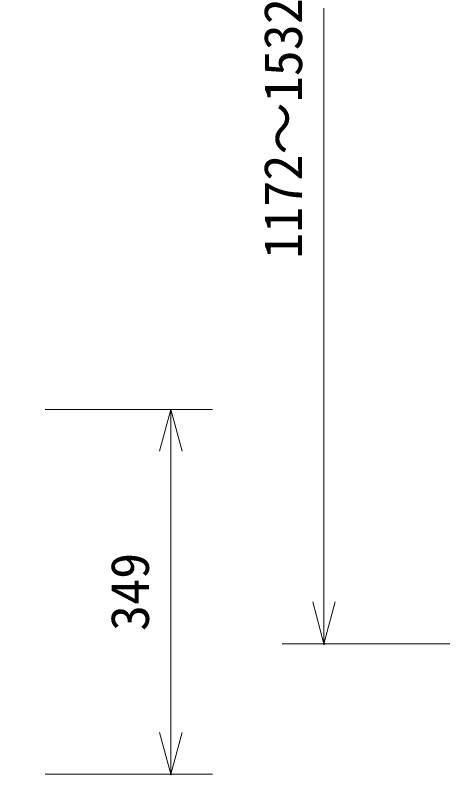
# Model space of a CAD drawing. Units: millimetres, scale not verified. Extents: x -63 to 62, y -56 to 57.
# Drawn here: x -12.34 to 8.47, y -8.8 to 27.55 of the extents above; entities that cross this region are included whole.
import ezdxf
from ezdxf.enums import TextEntityAlignment as Align

# ---------------------------------------------------------------- set-up
doc = ezdxf.new("R2010")
doc.units = ezdxf.units.MM
doc.header["$LTSCALE"] = 0.125
doc.header["$PDMODE"] = 32
doc.header["$PDSIZE"] = 0.0625
doc.layers.add('0-0_0', color=1, linetype='Continuous', lineweight=18)
doc.layers.add('0-5_SUNPO', color=7, linetype='Continuous', lineweight=18)
doc.layers.add('0-1_DEFPOINTS', color=7, linetype='Continuous')
doc.styles.add('ＭＳ ゴシック', font='')
doc.styles.get('ＭＳ ゴシック').set_extended_font_data('MS Gothic')

# ---------------------------------------------------------------- blocks, each defined once
blk = doc.blocks.new('_OPEN30')
at = {"layer": '0-0_0', "color": 7}
blk.add_line((0, 0), (-1, 0), dxfattribs=at)
blk.add_lwpolyline([(-1, 0.26795), (0, 0), (-1, -0.26795)], dxfattribs=at)
blk = doc.blocks.new('D9')
at = {"layer": '0-1_DEFPOINTS'}
blk.add_point((1.1309, 1.4382), dxfattribs=at)
at = {"layer": '0-5_SUNPO'}
for p, q in [((1.1309, 48.7716), (1.1309, 3.4382)), ((7.1555, 1.4382), (-0.8691, 1.4382))]:
    blk.add_line(p, q, dxfattribs=at)
at = {"layer": '0-5_SUNPO', "xscale": 2, "yscale": 2, "rotation": 270}
blk.add_blockref('_OPEN30', (1.1309, 1.4382), dxfattribs=at)
at = {"layer": '0-5_SUNPO', "style": 'ＭＳ ゴシック'}
blk.add_text('1172～1532', height=1.833, rotation=90, dxfattribs=at).set_placement((0.6309, 19.8549), align=Align.BOTTOM_LEFT)
blk = doc.blocks.new('D6')
at = {"layer": '0-1_DEFPOINTS'}
for p in [(-14.2265, 12.6482), (-14.2265, -4.8018), (-6.202, -4.8018)]:
    blk.add_point(p, dxfattribs=at)
at = {"layer": '0-5_SUNPO'}
for p, q in [((-12.2265, 12.6482), (-4.202, 12.6482)), ((-6.202, 10.6482), (-6.202, -2.8018)), ((-12.2265, -4.8018), (-4.202, -4.8018))]:
    blk.add_line(p, q, dxfattribs=at)
at = {"layer": '0-5_SUNPO', "xscale": 2, "yscale": 2}
for p, rotation in [((-6.202, 12.6482), 90), ((-6.202, -4.8018), 270)]:
    blk.add_blockref('_OPEN30', p, dxfattribs=dict(at, rotation=rotation))
at = {"layer": '0-5_SUNPO', "style": 'ＭＳ ゴシック'}
blk.add_text('349', height=1.833, rotation=90, dxfattribs=at).set_placement((-6.702, 2.0482), align=Align.BOTTOM_LEFT)

msp = doc.modelspace()

# ---------------------------------------------------------------- block references
at = {"layer": '0-5_SUNPO'}
for name in ['D9', 'D6']:
    msp.add_blockref(name, (1.3113, -3.9638), dxfattribs=at)

doc.saveas('drawing.dxf')
